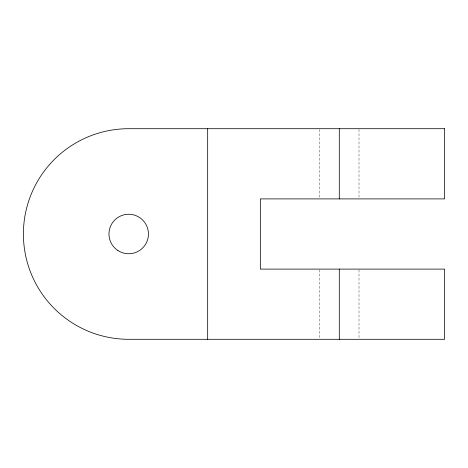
<?xml version="1.0" encoding="UTF-8"?>
<svg xmlns="http://www.w3.org/2000/svg" width="468" height="468" viewBox="0 0 468 468"><rect width="100%" height="100%" fill="white"/><g stroke="black" fill="none" stroke-linecap="round" stroke-linejoin="round"><path stroke-width="0.35" stroke-dasharray="2.34 1.75" d="M359.014 129.425L359.014 197.455M359.014 269.825L359.014 338.575M319.585 129.431L319.585 198.9M319.585 269.825L319.585 339.3"/><path stroke-width="0.7" d="M339.3 128.7L339.3 198.9M339.3 269.1L339.3 339.3M207.675 128.7L207.675 339.3M444.6 128.7L128.7 128.7A105.3 105.3 0 0 0 23.4 234A105.3 105.3 0 0 0 128.7 339.3L444.6 339.3L444.6 269.1L260.325 269.1L260.325 198.9L444.6 198.9L444.6 128.7M117.907 250.532A19.744 19.744 0 0 0 148.414 235.082A19.744 19.744 0 0 0 119.779 216.386A19.744 19.744 0 0 0 117.907 250.532"/></g></svg>
